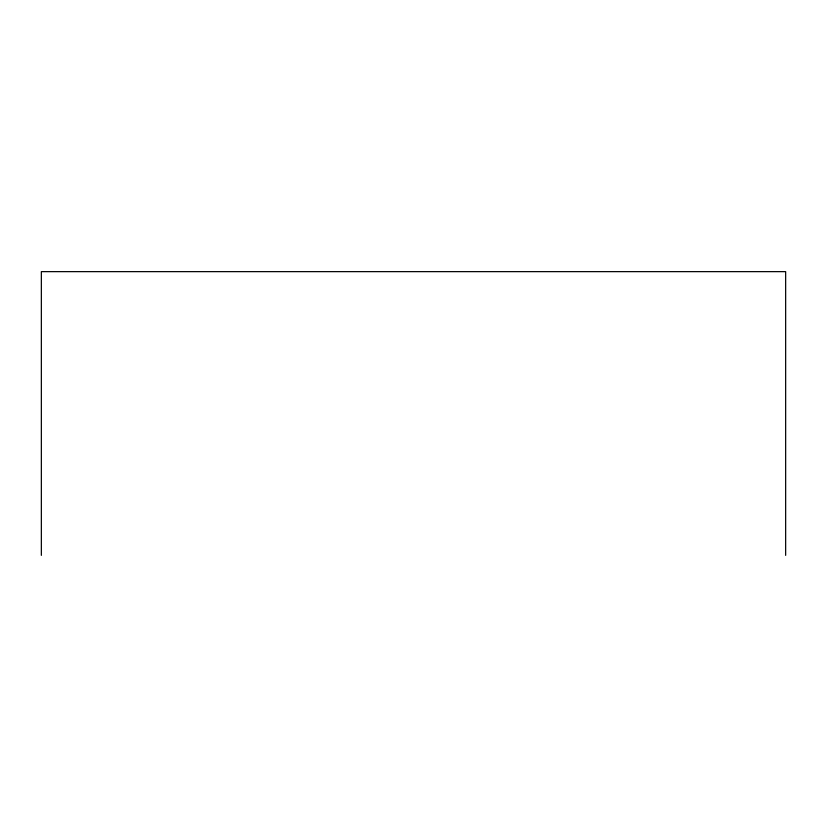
<?xml version="1.0" encoding="UTF-8"?>
<svg xmlns="http://www.w3.org/2000/svg" width="827" height="827" viewBox="0 0 827 827"><rect width="100%" height="100%" fill="white"/><g stroke="black" fill="none" stroke-linecap="round" stroke-linejoin="round"><path stroke-width="1.24" d="M785.65 555.362L785.65 271.638L41.35 271.638L41.35 555.362"/></g></svg>
